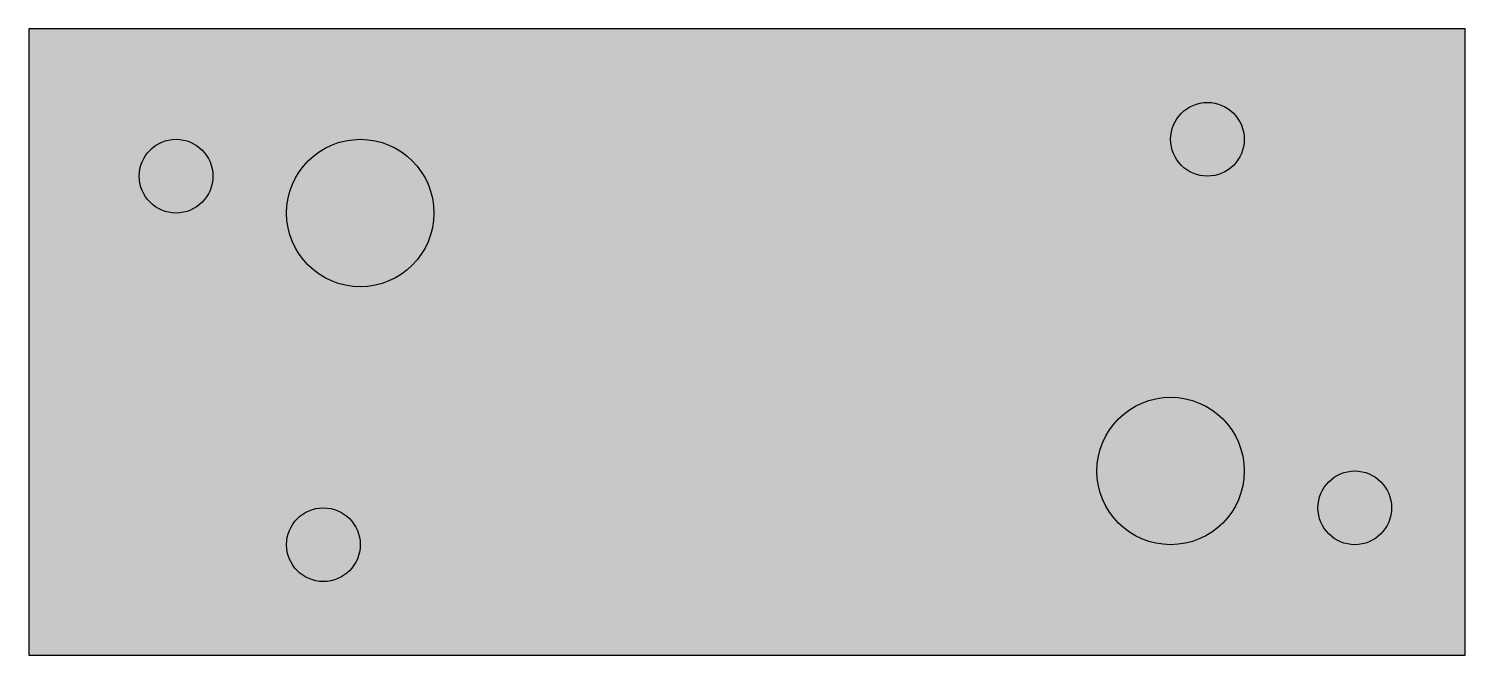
# Model space of a CAD drawing. Header units: inches. Extents: x 0 to 39, y 0 to 17.
import ezdxf

# ---------------------------------------------------------------- set-up
doc = ezdxf.new("R2010")
doc.units = ezdxf.units.IN
doc.header["$MEASUREMENT"] = 0

msp = doc.modelspace()

# ---------------------------------------------------------------- hatches: boundary and pattern name
h = msp.add_hatch(color=256)
h.dxf.hatch_style = 1
h.set_gradient(color1=(169, 83, 160), color2=(200, 201, 45), tint=1, name='CYLINDER')
h.paths.add_polyline_path([(39, 17), (0, 17), (0, 0), (39, 0)])
h.paths.add_polyline_path([(9, 3, -1), (7, 3, -1)], flags=16)
h.paths.add_polyline_path([(7, 12, -1), (11, 12, -1)], flags=16)
h.paths.add_polyline_path([(3, 13, -1), (5, 13, -1)], flags=16)
h.paths.add_polyline_path([(33, 5, -1), (29, 5, -1)], flags=16)
h.paths.add_polyline_path([(31, 14, -1), (33, 14, -1)], flags=16)
h.paths.add_polyline_path([(37, 4, -1), (35, 4, -1)], flags=16)
h = msp.add_hatch(color=256)
h.dxf.hatch_style = 1
h.set_gradient(color1=(88, 186, 72), tint=1, name='SPHERICAL')
h.paths.add_polyline_path([(5, 13, 1), (3, 13, 1)])
h.paths.add_polyline_path([(11, 12, 1), (7, 12, 1)])
h.paths.add_polyline_path([(7, 3, 1), (9, 3, 1)])
h.paths.add_polyline_path([(29, 5, 1), (33, 5, 1)])
h.paths.add_polyline_path([(37, 4, 1), (35, 4, 1)])
h.paths.add_polyline_path([(31, 14, 1), (33, 14, 1)])

# ---------------------------------------------------------------- linework, layer by layer
msp.add_lwpolyline([(0, 0), (39, 0), (39, 17), (0, 17)], close=True)
for centre, radius in [((32, 14), 1), ((4, 13), 1), ((9, 12), 2), ((31, 5), 2), ((36, 4), 1), ((8, 3), 1)]:
    msp.add_circle(centre, radius)

doc.saveas('drawing.dxf')
